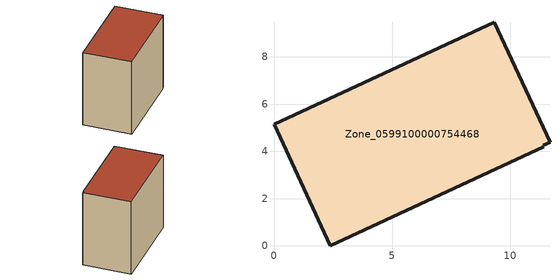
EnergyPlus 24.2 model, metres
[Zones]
Zone_0599100000754468
 floor ground (C_G): 0,5.15 9.33,9.47 11.69,4.38 11.4,4.25 11.43,4.2 2.39,0 z0.62
 wall outside (C_F): 9.33,9.47 0,5.15 2.39,0 11.43,4.2 11.4,4.25 11.69,4.38 9.33,9.47 z0.62:9.81
 roof outside (C_R): 2.39,0 11.43,4.2 11.4,4.25 11.69,4.38 9.33,9.47 0,5.15 z9.81
[BUILDING]
Pand.0599100000754468: North Axis=0; Terrain=City; Loads Convergence Tolerance Value=0.04; Temperature Convergence Tolerance Value=0.4; Solar Distribution=FullExterior; Maximum Number of Warmup Days=25; Minimum Number of Warmup Days=1
[Site:Location]
Rotterdam.The.Hague.AP_ZH_NLD Design_Conditions: Latitude=51.96; Longitude=4.45; Time Zone=1; Elevation=-4.5
[SITE:GROUNDTEMPERATURE:BUILDINGSURFACE]
18, 18, 18, 18, 18, 18, 18, 18, 18, 18, 18, 18
[MATERIAL] Thermal Absorptance=0.9; Solar Absorptance=0.7; Visible Absorptance=0.7
Name | Roughness | Thickness | Conductivity | Density | Specific Heat
G.TC.2006-2014 | MediumSmooth | 0.15 | 0.06 | 540 | 1210
F.TC.2006-2014 | Rough | 0.3 | 0.12 | 1920 | 840
R.TC.2006-2014 | MediumRough | 0.2 | 0.08 | 1500 | 1000
[CONSTRUCTION]
C_G: G.TC.2006-2014
C_F: F.TC.2006-2014
C_R: R.TC.2006-2014
[ZONE]
Zone_0599100000754468: Type=1; Multiplier=1; Ceiling Height=Autocalculate; Volume=Autocalculate; Floor Area=autocalculate; Part of Total Floor Area=Yes
[ZONEINFILTRATION:DESIGNFLOWRATE]
Infil_Zone_0599100000754468: Zone or ZoneList or Space or SpaceList=Zone_0599100000754468; Schedule=AlwaysOn; Design Flow Rate Calculation Method=Flow/Area; Flow Rate per Floor Area=0.0015; Constant Term Coefficient=1; Temperature Term Coefficient=0; Velocity Term Coefficient=0; Velocity Squared Term Coefficient=0
[HVACTEMPLATE:ZONE:IDEALLOADSAIRSYSTEM]
Zone_0599100000754468: Maximum Heating Supply Air Temperature=50; Minimum Cooling Supply Air Temperature=13; Maximum Heating Supply Air Humidity Ratio=0.0156; Minimum Cooling Supply Air Humidity Ratio=0.0077; Heating Limit=NoLimit; Cooling Limit=NoLimit; Dehumidification Control Type=ConstantSensibleHeatRatio; Cooling Sensible Heat Ratio=0.7; Dehumidification Setpoint=60; Humidification Control Type=None; Humidification Setpoint=30; Outdoor Air Method=None; Outdoor Air Flow Rate per Person=0.00944; Outdoor Air Flow Rate per Zone Floor Area=0; Outdoor Air Flow Rate per Zone=0; Demand Controlled Ventilation Type=None; Outdoor Air Economizer Type=NoEconomizer; Heat Recovery Type=None; Sensible Heat Recovery Effectiveness=0.7; Latent Heat Recovery Effectiveness=0.65
[ZONECONTROL:THERMOSTAT]
ThermostatControl_Zone_0599100000754468: Zone or ZoneList=Zone_0599100000754468; Control Type Schedule=DualSetpointControlType; Control 1=Thermostat_Zone_0599100000754468; Temperature Difference Between Cutout And Setpoint=0
[THERMOSTATSETPOINT:DUALSETPOINT]
Thermostat_Zone_0599100000754468: Heating Setpoint Temperature Schedule=HeatingSetpoint_Zone_0599100000754468; Cooling Setpoint Temperature Schedule=CoolingSetpoint_Zone_0599100000754468
[SCHEDULE:COMPACT]
HeatingSetpoint_Zone_0599100000754468: Through: 12/31, For: AllDays, Until: 24:00, 21
CoolingSetpoint_Zone_0599100000754468: Through: 12/31, For: AllDays, Until: 24:00, 24
DualSetpointControlType: Through: 12/31, For: AllDays, Until: 24:00, 4
AlwaysOn: Through: 12/31, For: AllDays, Until: 24:00, 1
